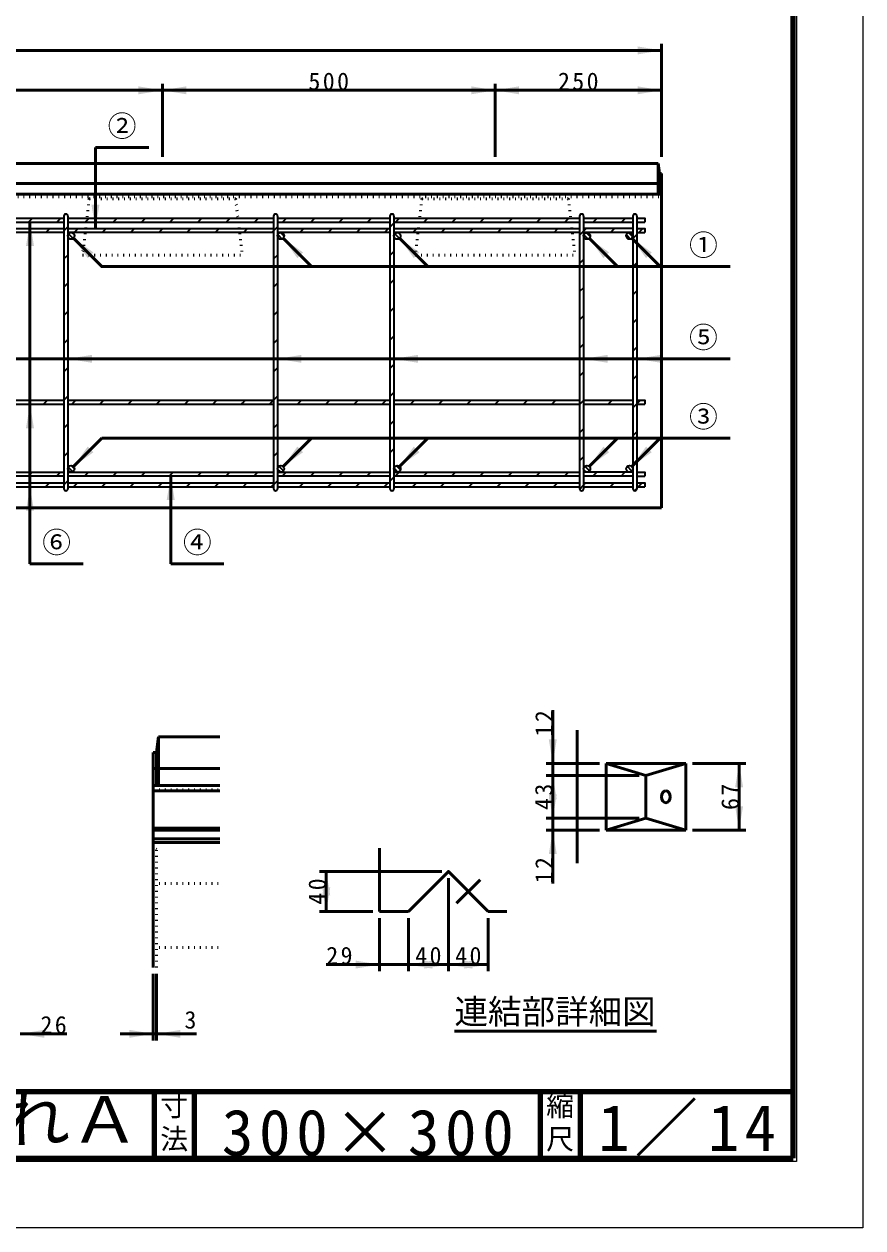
# Model space of a CAD drawing. Units: millimetres, scale not verified, with parts at other scales. Extents: x -2102 to 2102, y -1485 to 1485.
# Drawn here: x 842 to 2102, y -1485 to 325 of the extents above; entities that cross this region are included whole.
import ezdxf
from ezdxf.enums import TextEntityAlignment as Align

# ---------------------------------------------------------------- set-up
doc = ezdxf.new("R2010")
doc.units = ezdxf.units.MM
doc.header["$LTSCALE"] = 5
doc.linetypes.add('DOTTED', pattern=[1.75, 0.25, -1.5])
doc.linetypes.add('LONG_DASHED_DOTTED', pattern=[15.25, 12, -1.5, 0.25, -1.5])
doc.layers.add('0-0_V-nasSTD', color=7, linetype='Continuous', lineweight=35)
doc.layers.add('0-1_0', color=7, linetype='Continuous', lineweight=50)
doc.styles.add('ＭＳ ゴシック', font='')
doc.styles.get('ＭＳ ゴシック').set_extended_font_data('MS Gothic')

msp = doc.modelspace()

# ---------------------------------------------------------------- linework, layer by layer
at = {"layer": '0-0_V-nasSTD', "lineweight": 50}
for p, q in [((949.214, 139.521), (949.214, 17.521)), ((850.825, -486.479), (850.825, 27.521)), ((1273.787, -39.441), (1231.361, 2.985)), ((1448.787, -39.441), (1406.361, 2.985)), ((1733.787, -39.441), (1691.361, 2.985)), ((1797.787, -39.441), (1755.361, 2.985)), ((1902.825, -178.229), (799.825, -178.229)), ((958.787, -297.517), (916.361, -339.944)), ((1902.825, -297.517), (958.787, -297.517)), ((1273.787, -297.517), (1231.361, -339.944)), ((1448.787, -297.517), (1406.361, -339.944)), ((1733.787, -297.517), (1691.361, -339.944)), ((1797.787, -297.517), (1755.361, -339.944)), ((1062.325, -486.479), (1062.325, -354.479))]:
    msp.add_line(p, q, dxfattribs=at)
at = {"layer": '0-0_V-nasSTD'}
for p, q in [((901.825, 36.521), (901.825, -373.479)), ((907.825, 36.521), (907.825, -373.479)), ((1216.825, 36.521), (1216.825, -373.479)), ((1222.825, 36.521), (1222.825, -373.479)), ((1391.825, 36.521), (1391.825, -373.479)), ((1397.825, 36.521), (1397.825, -373.479)), ((1676.825, 36.521), (1676.825, -373.479)), ((1682.825, 36.521), (1682.825, -373.479)), ((1756.825, 36.521), (1756.825, -373.479)), ((1762.825, 36.521), (1762.825, -373.479)), ((799.825, 33.521), (901.825, 33.521)), ((799.825, 27.521), (901.825, 27.521)), ((848.685, 27.521), (854.685, 33.521)), ((891.111, 27.521), (897.111, 33.521)), ((907.825, 20.324), (901.825, 14.324)), ((907.825, 33.521), (1216.825, 33.521)), ((907.825, 27.521), (1216.825, 27.521)), ((933.538, 27.521), (939.538, 33.521)), ((975.964, 27.521), (981.964, 33.521)), ((1018.391, 27.521), (1024.391, 33.521)), ((1060.817, 27.521), (1066.817, 33.521)), ((1103.243, 27.521), (1109.243, 33.521)), ((1145.67, 27.521), (1151.67, 33.521)), ((1188.096, 27.521), (1194.096, 33.521)), ((1222.825, 20.324), (1216.825, 14.324)), ((1222.825, 33.521), (1391.825, 33.521)), ((1222.825, 27.521), (1391.825, 27.521)), ((1230.523, 27.521), (1236.523, 33.521)), ((1272.949, 27.521), (1278.949, 33.521)), ((1315.375, 27.521), (1321.375, 33.521)), ((1357.802, 27.521), (1363.802, 33.521)), ((1397.825, 25.618), (1391.825, 19.618)), ((1397.825, 33.521), (1676.825, 33.521)), ((1397.825, 27.521), (1676.825, 27.521)), ((1406.228, 33.521), (1400.228, 27.521)), ((1448.655, 33.521), (1442.655, 27.521)), ((1485.081, 27.521), (1491.081, 33.521)), ((1527.507, 27.521), (1533.507, 33.521)), ((1569.934, 27.521), (1575.934, 33.521)), ((1612.36, 27.521), (1618.36, 33.521)), ((1654.787, 27.521), (1660.787, 33.521)), ((1682.825, 33.521), (1756.825, 33.521)), ((1682.825, 27.521), (1756.825, 27.521)), ((1697.213, 27.521), (1703.213, 33.521)), ((1739.639, 27.521), (1745.639, 33.521)), ((1762.825, 27.521), (1774.825, 27.521)), ((799.825, 17.521), (901.825, 17.521)), ((901.825, 11.521), (799.825, 11.521)), ((874.611, 11.521), (880.611, 17.521)), ((907.825, 17.521), (1216.825, 17.521)), ((1216.825, 11.521), (907.825, 11.521)), ((908.913, 9.634), (915.939, 2.608)), ((914.329, 11.289), (917.594, 8.025)), ((923.038, 17.521), (917.038, 11.521)), ((959.464, 11.521), (965.464, 17.521)), ((1001.891, 11.521), (1007.891, 17.521)), ((1044.317, 11.521), (1050.317, 17.521)), ((1086.743, 11.521), (1092.743, 17.521)), ((1129.17, 11.521), (1135.17, 17.521)), ((1171.596, 11.521), (1177.596, 17.521)), ((1214.023, 11.521), (1216.825, 14.324)), ((1222.825, 17.521), (1391.825, 17.521)), ((1391.825, 11.521), (1222.825, 11.521)), ((1223.254, 8.547), (1229.852, 1.95)), ((1227.372, 11.5), (1232.805, 6.068)), ((1256.449, 11.521), (1262.449, 17.521)), ((1298.875, 11.521), (1304.875, 17.521)), ((1341.302, 11.521), (1347.302, 17.521)), ((1383.728, 11.521), (1389.728, 17.521)), ((1397.825, 17.521), (1676.825, 17.521)), ((1676.825, 11.521), (1397.825, 11.521)), ((1398.927, 9.651), (1405.956, 2.622)), ((1404.374, 11.275), (1407.58, 8.07)), ((1426.155, 11.521), (1432.155, 17.521)), ((1468.581, 11.521), (1474.581, 17.521)), ((1511.007, 11.521), (1517.007, 17.521)), ((1553.434, 11.521), (1559.434, 17.521)), ((1595.86, 11.521), (1601.86, 17.521)), ((1638.287, 11.521), (1644.287, 17.521)), ((1682.825, 13.633), (1676.825, 7.633)), ((1756.825, 17.521), (1682.825, 17.521)), ((1686.713, 17.521), (1682.825, 13.633)), ((1756.825, 11.521), (1682.825, 11.521)), ((1683.144, 8.277), (1689.582, 1.839)), ((1687.034, 11.458), (1692.762, 5.729)), ((1723.139, 11.521), (1729.139, 17.521)), ((1747.052, 8.008), (1753.313, 1.747)), ((1750.732, 11.4), (1756.704, 5.427)), ((1762.825, 8.78), (1756.825, 2.78)), ((1762.825, 11.521), (1774.825, 11.521)), ((1765.566, 11.521), (1771.566, 17.521)), ((1397.825, -16.808), (1391.825, -22.808)), ((907.825, -22.103), (901.825, -28.103)), ((1222.825, -22.103), (1216.825, -28.103)), ((1682.825, -28.793), (1676.825, -34.793)), ((1762.825, -33.646), (1756.825, -39.646)), ((907.825, -64.529), (901.825, -70.529)), ((1222.825, -64.529), (1216.825, -70.529)), ((1397.825, -59.235), (1391.825, -65.235)), ((1682.825, -71.22), (1676.825, -77.22)), ((1762.825, -76.072), (1756.825, -82.072)), ((907.825, -106.956), (901.825, -112.956)), ((1222.825, -106.956), (1216.825, -112.956)), ((1397.825, -101.661), (1391.825, -107.661)), ((1682.825, -113.646), (1676.825, -119.646)), ((1762.825, -118.499), (1756.825, -124.499)), ((1397.825, -144.088), (1391.825, -150.088)), ((907.825, -149.382), (901.825, -155.382)), ((1222.825, -149.382), (1216.825, -155.382)), ((1682.825, -156.072), (1676.825, -162.072)), ((1762.825, -160.925), (1756.825, -166.925)), ((907.825, -191.808), (901.825, -197.808)), ((1222.825, -191.808), (1216.825, -197.808)), ((1397.825, -186.514), (1391.825, -192.514)), ((1682.825, -198.499), (1676.825, -204.499)), ((1756.825, -209.352), (1762.825, -203.352)), ((907.825, -234.235), (901.825, -240.235)), ((1222.825, -234.235), (1216.825, -240.235)), ((1397.825, -228.94), (1391.825, -234.94)), ((799.825, -240.479), (901.825, -240.479)), ((799.825, -246.479), (901.825, -246.479)), ((871.17, -246.479), (877.17, -240.479)), ((907.825, -240.479), (1216.825, -240.479)), ((907.825, -246.479), (1216.825, -246.479)), ((919.596, -240.479), (913.596, -246.479)), ((956.023, -246.479), (962.023, -240.479)), ((998.449, -246.479), (1004.449, -240.479)), ((1040.875, -246.479), (1046.875, -240.479)), ((1083.302, -246.479), (1089.302, -240.479)), ((1125.728, -246.479), (1131.728, -240.479)), ((1168.155, -246.479), (1172.938, -241.696)), ((1174.155, -240.479), (1172.938, -241.696)), ((1210.581, -246.479), (1216.581, -240.479)), ((1222.825, -240.479), (1391.825, -240.479)), ((1222.825, -246.479), (1391.825, -246.479)), ((1253.007, -246.479), (1259.007, -240.479)), ((1295.434, -246.479), (1301.434, -240.479)), ((1337.86, -246.479), (1343.86, -240.479)), ((1380.287, -246.479), (1386.287, -240.479)), ((1397.825, -240.479), (1676.825, -240.479)), ((1397.825, -246.479), (1676.825, -246.479)), ((1428.713, -240.479), (1422.713, -246.479)), ((1465.139, -246.479), (1471.139, -240.479)), ((1507.566, -246.479), (1513.566, -240.479)), ((1549.992, -246.479), (1555.992, -240.479)), ((1592.419, -246.479), (1598.419, -240.479)), ((1634.845, -246.479), (1640.845, -240.479)), ((1676.825, -246.925), (1682.825, -240.925)), ((1682.825, -240.479), (1756.825, -240.479)), ((1682.825, -240.925), (1683.272, -240.479)), ((1682.825, -246.479), (1756.825, -246.479)), ((1719.698, -246.479), (1725.698, -240.479)), ((1756.825, -251.778), (1762.825, -245.778)), ((1762.825, -245.778), (1768.124, -240.479)), ((1762.825, -246.479), (1774.825, -246.479)), ((1397.825, -271.367), (1391.825, -277.367)), ((907.825, -276.661), (901.825, -282.661)), ((1222.825, -276.661), (1216.825, -282.661)), ((1676.825, -289.352), (1682.825, -283.352)), ((1756.825, -294.204), (1762.825, -288.204)), ((907.825, -319.088), (901.825, -325.088)), ((1222.825, -319.088), (1216.825, -325.088)), ((1397.825, -313.793), (1391.825, -319.793)), ((1676.825, -331.778), (1682.825, -325.778)), ((908.357, -341.236), (915.069, -347.948)), ((912.674, -338.482), (917.823, -343.631)), ((1224.81, -339.491), (1231.814, -346.495)), ((1397.866, -342.842), (1403.463, -348.438)), ((1400.943, -338.847), (1407.458, -345.362)), ((1684.599, -339.66), (1691.645, -346.706)), ((1748.408, -339.83), (1755.475, -346.897)), ((1756.825, -336.631), (1762.825, -330.631)), ((799.825, -348.479), (901.825, -348.479)), ((901.825, -354.479), (799.825, -354.479)), ((848.023, -354.479), (854.023, -348.479)), ((890.449, -354.479), (896.449, -348.479)), ((907.825, -361.514), (901.825, -367.514)), ((907.825, -348.479), (1216.825, -348.479)), ((1216.825, -354.479), (907.825, -354.479)), ((932.875, -354.479), (938.875, -348.479)), ((975.302, -354.479), (981.302, -348.479)), ((1017.728, -354.479), (1023.728, -348.479)), ((1060.155, -354.479), (1066.155, -348.479)), ((1102.581, -354.479), (1108.581, -348.479)), ((1145.007, -354.479), (1151.007, -348.479)), ((1187.434, -354.479), (1193.434, -348.479)), ((1222.825, -361.514), (1216.825, -367.514)), ((1222.825, -348.479), (1391.825, -348.479)), ((1391.825, -354.479), (1222.825, -354.479)), ((1222.987, -344.739), (1226.566, -348.318)), ((1229.86, -354.479), (1235.86, -348.479)), ((1272.287, -354.479), (1278.287, -348.479)), ((1314.713, -354.479), (1320.713, -348.479)), ((1357.139, -354.479), (1363.139, -348.479)), ((1397.825, -356.22), (1391.825, -362.22)), ((1397.825, -348.479), (1676.825, -348.479)), ((1676.825, -354.479), (1397.825, -354.479)), ((1399.566, -354.479), (1405.566, -348.479)), ((1441.992, -354.479), (1447.992, -348.479)), ((1484.419, -354.479), (1490.419, -348.479)), ((1526.845, -354.479), (1532.845, -348.479)), ((1569.272, -354.479), (1575.272, -348.479)), ((1611.698, -354.479), (1617.698, -348.479)), ((1654.124, -354.479), (1660.124, -348.479)), ((1756.825, -348.479), (1682.825, -348.479)), ((1756.825, -354.479), (1682.825, -354.479)), ((1683.17, -345.302), (1686.003, -348.135)), ((1696.551, -354.479), (1702.551, -348.479)), ((1738.977, -354.479), (1744.977, -348.479)), ((1747.508, -346.001), (1749.304, -347.797)), ((1762.825, -354.479), (1774.825, -354.479)), ((799.825, -364.479), (901.825, -364.479)), ((799.825, -370.479), (901.825, -370.479)), ((873.949, -370.479), (879.949, -364.479)), ((907.825, -364.479), (1216.825, -364.479)), ((907.825, -370.479), (1216.825, -370.479)), ((922.375, -364.479), (916.375, -370.479)), ((958.802, -370.479), (964.802, -364.479)), ((1001.228, -370.479), (1007.228, -364.479)), ((1043.655, -370.479), (1049.655, -364.479)), ((1086.081, -370.479), (1092.081, -364.479)), ((1128.507, -370.479), (1134.507, -364.479)), ((1170.934, -370.479), (1176.934, -364.479)), ((1213.36, -370.479), (1216.825, -367.014)), ((1222.825, -364.479), (1391.825, -364.479)), ((1222.825, -370.479), (1391.825, -370.479)), ((1261.787, -364.479), (1255.787, -370.479)), ((1304.213, -364.479), (1298.213, -370.479)), ((1340.639, -370.479), (1346.639, -364.479)), ((1383.066, -370.479), (1389.066, -364.479)), ((1397.825, -364.479), (1676.825, -364.479)), ((1397.825, -370.479), (1676.825, -370.479)), ((1425.492, -370.479), (1431.492, -364.479)), ((1467.919, -370.479), (1473.919, -364.479)), ((1510.345, -370.479), (1516.345, -364.479)), ((1552.772, -370.479), (1558.772, -364.479)), ((1595.198, -370.479), (1601.198, -364.479)), ((1637.624, -370.479), (1643.624, -364.479)), ((1676.897, -374.132), (1682.825, -368.204)), ((1682.825, -364.479), (1756.825, -364.479)), ((1682.825, -367.704), (1686.051, -364.479)), ((1682.825, -370.479), (1756.825, -370.479)), ((1722.477, -370.479), (1728.477, -364.479)), ((1759.43, -376.453), (1762.825, -373.057)), ((1762.825, -370.479), (1774.825, -370.479)), ((1764.904, -370.479), (1770.904, -364.479))]:
    msp.add_line(p, q, dxfattribs=at)
at = {"layer": '0-0_V-nasSTD', "lineweight": 100}
for p, q in [((1037.5, -1280), (1037.5, -1380)), ((1097.5, -1280), (1097.5, -1380)), ((1617.5, -1280), (1617.5, -1380)), ((1677.5, -1280), (1677.5, -1380)), ((-1997.5, -1380), (1997.5, -1380))]:
    msp.add_line(p, q, dxfattribs=at)
at = {"layer": '0-0_V-nasSTD', "lineweight": 18}
for points in [[(-2102.5, -1485), (-2102.5, 1485), (2102.5, 1485), (2102.5, -1485)], [(-2002.5, -1385), (-2002.5, 1385), (2002.5, 1385), (2002.5, -1385)]]:
    msp.add_lwpolyline(points, close=True, dxfattribs=at)
at = {"layer": '0-0_V-nasSTD', "lineweight": 100}
msp.add_lwpolyline([(1997.5, -1380), (1997.5, 1380), (-1997.5, 1380)], dxfattribs=at)
at = {"layer": '0-0_V-nasSTD'}
for points in [[(1762.825, 33.521), (1774.825, 33.521), (1774.825, 27.521)], [(1762.825, 17.521), (1774.825, 17.521), (1774.825, 11.521)], [(1762.825, -240.479), (1774.825, -240.479), (1774.825, -246.479)], [(1762.825, -348.479), (1774.825, -348.479), (1774.825, -354.479)], [(1762.825, -364.479), (1774.825, -364.479), (1774.825, -370.479)]]:
    msp.add_lwpolyline(points, dxfattribs=at)
at = {"layer": '0-0_V-nasSTD', "lineweight": 50}
msp.add_lwpolyline([(1902.825, -39.441), (958.787, -39.441), (916.361, 2.985)], dxfattribs=at)
at = {"layer": '0-0_V-nasSTD'}
for centre in [(912.825, 6.521), (1227.825, 6.521), (1402.825, 6.521), (1687.825, 6.521), (1751.825, 6.521), (912.825, -343.479), (1227.825, -343.479), (1402.825, -343.479), (1687.825, -343.479), (1751.825, -343.479)]:
    msp.add_circle(centre, 5, dxfattribs=at)
for centre, start, end in [((904.825, 36.521), 0, 180), ((1219.825, 36.521), 0, 180), ((1394.825, 36.521), 0, 180), ((1679.825, 36.521), 0, 180), ((1759.825, 36.521), 0, 180), ((904.825, -373.479), 180, 0), ((1219.825, -373.479), 180, 0), ((1394.825, -373.479), 180, 0), ((1679.825, -373.479), 180, 0), ((1759.825, -373.479), 180, 0)]:
    msp.add_arc(centre, 3, start, end, dxfattribs=at)
for points in [[(1763.825, 279.521), (1763.825, 291.521), (1799.825, 285.521)], [(1013.825, 219.521), (1013.825, 231.521), (1049.825, 225.521)], [(1049.825, 225.521), (1085.825, 219.521), (1085.825, 231.521)], [(1513.825, 219.521), (1513.825, 231.521), (1549.825, 225.521)], [(1549.825, 225.521), (1585.825, 219.521), (1585.825, 231.521)], [(1763.825, 219.521), (1763.825, 231.521), (1799.825, 225.521)], [(943.214, 53.521), (949.214, 17.521), (955.214, 53.521)], [(844.825, -8.479), (850.825, 27.521), (856.825, -8.479)], [(916.361, 2.985), (937.574, -26.713), (946.06, -18.228)], [(1231.361, 2.985), (1252.574, -26.713), (1261.06, -18.228)], [(1406.361, 2.985), (1427.574, -26.713), (1436.06, -18.228)], [(1691.361, 2.985), (1712.574, -26.713), (1721.06, -18.228)], [(1755.361, 2.985), (1776.574, -26.713), (1785.06, -18.228)], [(907.825, -178.229), (943.825, -184.229), (943.825, -172.229)], [(1222.825, -178.229), (1258.825, -184.229), (1258.825, -172.229)], [(1397.825, -178.229), (1433.825, -184.229), (1433.825, -172.229)], [(1682.825, -178.229), (1718.825, -184.229), (1718.825, -172.229)], [(1762.825, -178.229), (1798.825, -184.229), (1798.825, -172.229)], [(844.825, -282.479), (850.825, -246.479), (856.825, -282.479)], [(916.361, -339.944), (937.574, -310.245), (946.06, -318.731)], [(1231.361, -339.944), (1252.574, -310.245), (1261.06, -318.731)], [(1406.361, -339.944), (1427.574, -310.245), (1436.06, -318.731)], [(1691.361, -339.944), (1712.574, -310.245), (1721.06, -318.731)], [(1755.361, -339.944), (1776.574, -310.245), (1785.06, -318.731)], [(1056.325, -390.479), (1062.325, -354.479), (1068.325, -390.479)], [(844.825, -406.479), (850.825, -370.479), (856.825, -406.479)], [(1630.444, -750.498), (1636.444, -786.498), (1642.444, -750.498)], [(1910.444, -822.498), (1916.444, -786.498), (1922.444, -822.498)], [(1630.444, -840.498), (1636.444, -804.498), (1642.444, -840.498)], [(1630.444, -832.998), (1636.444, -868.998), (1642.444, -832.998)], [(1910.444, -850.998), (1916.444, -886.998), (1922.444, -850.998)], [(1630.444, -922.998), (1636.444, -886.998), (1642.444, -922.998)], [(1290.025, -985.071), (1296.025, -949.071), (1302.025, -985.071)], [(1290.025, -973.071), (1296.025, -1009.071), (1302.025, -973.071)], [(1340.025, -1095.071), (1340.025, -1083.071), (1376.025, -1089.071)], [(1419.525, -1089.071), (1455.525, -1095.071), (1455.525, -1083.071)], [(1443.525, -1095.071), (1443.525, -1083.071), (1479.525, -1089.071)], [(1479.525, -1089.071), (1515.525, -1095.071), (1515.525, -1083.071)], [(1503.525, -1095.071), (1503.525, -1083.071), (1539.525, -1089.071)], [(836.134, -1193.176), (872.134, -1199.176), (872.134, -1187.176)], [(1000.134, -1199.176), (1000.134, -1187.176), (1036.134, -1193.176)], [(1040.934, -1193.176), (1076.934, -1199.176), (1076.934, -1187.176)]]:
    msp.add_solid(points, dxfattribs=at)
at = {"layer": '0-1_0'}
for p, q in [((1799.825, 125.521), (1799.825, 295.521)), ((-200.175, 285.521), (1799.825, 285.521)), ((1049.825, 125.521), (1049.825, 235.521)), ((1549.825, 125.521), (1549.825, 235.521)), ((549.825, 225.521), (1049.825, 225.521)), ((1049.825, 225.521), (1549.825, 225.521)), ((1549.825, 225.521), (1799.825, 225.521)), ((949.214, 139.521), (1029.214, 139.521)), ((-195.175, 115.521), (1794.825, 115.521)), ((1794.825, 115.521), (1794.825, 69.521)), ((1794.825, 115.521), (1796.825, 100.521)), ((1799.825, 100.521), (1799.825, -402.479)), ((-200.175, 85.521), (1799.825, 85.521)), ((-200.175, 69.521), (1799.825, 69.521)), ((-200.175, -402.479), (1799.825, -402.479)), ((850.825, -486.479), (930.825, -486.479)), ((1062.325, -486.479), (1142.325, -486.479)), ((1636.444, -706.498), (1636.444, -786.498)), ((1672.944, -736.748), (1672.944, -936.748)), ((1044.134, -746.376), (1040.934, -770.376)), ((1044.134, -746.376), (1044.134, -819.976)), ((1044.134, -746.376), (1136.134, -746.376)), ((1036.134, -1093.176), (1036.134, -770.376)), ((1036.134, -794.376), (1136.134, -794.376)), ((1706.444, -786.498), (1626.444, -786.498)), ((1636.444, -804.498), (1636.444, -786.498)), ((1716.444, -786.498), (1716.444, -886.998)), ((1716.444, -786.498), (1836.444, -786.498)), ((1836.444, -786.498), (1836.444, -886.998)), ((1846.444, -786.498), (1926.444, -786.498)), ((1916.444, -886.998), (1916.444, -786.498)), ((1766.444, -804.498), (1626.444, -804.498)), ((1636.444, -868.998), (1636.444, -804.498)), ((1776.444, -804.498), (1776.444, -868.998)), ((1036.134, -819.976), (1136.134, -819.976)), ((1036.134, -827.976), (1136.134, -827.976)), ((1036.134, -883.952), (1136.134, -883.952)), ((1766.444, -868.998), (1626.444, -868.998)), ((1636.444, -886.998), (1636.444, -868.998)), ((1036.134, -887.176), (1136.134, -887.176)), ((1036.134, -899.976), (1136.134, -899.976)), ((1706.444, -886.998), (1626.444, -886.998)), ((1636.444, -966.998), (1636.444, -886.998)), ((1716.444, -886.998), (1836.444, -886.998)), ((1846.444, -886.998), (1926.444, -886.998)), ((1036.134, -905.349), (1136.134, -905.349)), ((1376.025, -914.071), (1376.025, -1009.071)), ((1469.525, -949.071), (1286.025, -949.071)), ((1296.025, -1009.071), (1296.025, -949.071)), ((1479.525, -959.071), (1479.525, -1099.071)), ((1366.025, -1009.071), (1286.025, -1009.071)), ((1376.025, -1009.071), (1419.525, -1009.071)), ((1539.525, -1009.071), (1567.525, -1009.071)), ((1376.025, -1019.071), (1376.025, -1099.071)), ((1419.525, -1019.071), (1419.525, -1099.071)), ((1539.525, -1019.071), (1539.525, -1099.071)), ((1036.134, -1103.176), (1036.134, -1203.176)), ((1040.934, -1103.176), (1040.934, -1203.176)), ((1296.025, -1089.071), (1376.025, -1089.071)), ((1376.025, -1089.071), (1419.525, -1089.071)), ((906.134, -1193.176), (836.134, -1193.176)), ((986.134, -1193.176), (1036.134, -1193.176)), ((1036.134, -1193.176), (1040.934, -1193.176)), ((1100.934, -1193.176), (1040.934, -1193.176)), ((1488.687, -1189.314), (1792.095, -1189.314))]:
    msp.add_line(p, q, dxfattribs=at)
at = {"layer": '0-1_0', "linetype": 'DOTTED'}
for p, q in [((-200.175, 65.521), (1799.825, 65.521)), ((939.825, 62.521), (929.825, -22.479)), ((939.825, 62.521), (936.825, 65.521)), ((1159.825, 62.521), (1162.825, 65.521)), ((1439.825, 62.521), (1429.825, -22.479)), ((1439.825, 62.521), (1436.825, 65.521)), ((1659.825, 62.521), (1662.825, 65.521)), ((929.825, -22.479), (1169.825, -22.479)), ((1429.825, -22.479), (1669.825, -22.479)), ((1036.134, -826.376), (1136.134, -826.376)), ((1040.934, -915.976), (1036.134, -912.776)), ((1040.934, -1093.176), (1040.934, -915.976)), ((1036.134, -951.176), (1040.934, -947.976)), ((1036.134, -967.176), (1136.134, -967.176)), ((1036.134, -1063.176), (1136.134, -1063.176))]:
    msp.add_line(p, q, dxfattribs=at)
at = {"layer": '0-1_0', "linetype": 'LONG_DASHED_DOTTED'}
msp.add_line((1491.847, -996.748), (1527.203, -961.393), dxfattribs=at)
at = {"layer": '0-1_0', "lineweight": 100}
msp.add_line((-1997.5, -1280), (1997.5, -1280), dxfattribs=at)
at = {"layer": '0-1_0'}
for points in [[(1799.825, 100.521), (1796.825, 100.521), (1796.825, 69.521)], [(1036.134, -770.376), (1040.934, -770.376), (1040.934, -819.976)], [(1716.444, -786.498), (1776.444, -804.498), (1836.444, -786.498)], [(1716.444, -886.998), (1776.444, -868.998), (1836.444, -886.998)], [(1419.525, -1009.071), (1479.525, -949.071), (1539.525, -1009.071)], [(1419.525, -1089.071), (1479.525, -1089.071), (1539.525, -1089.071)]]:
    msp.add_lwpolyline(points, dxfattribs=at)
at = {"layer": '0-1_0', "linetype": 'DOTTED'}
for points in [[(939.825, 62.521), (1159.825, 62.521), (1169.825, -22.479)], [(1439.825, 62.521), (1659.825, 62.521), (1669.825, -22.479)]]:
    msp.add_lwpolyline(points, dxfattribs=at)
at = {"layer": '0-1_0'}
msp.add_ellipse((1806.444, -836.748), major_axis=(0, 9), ratio=0.707107, dxfattribs=at)

# ---------------------------------------------------------------- texts
at = {"layer": '0-0_V-nasSTD', "style": 'ＭＳ ゴシック'}
for s, height, p in [('②', 31.67, (967.614, 146.521)), ('①', 31.67, (1841.225, -32.441)), ('⑤', 31.67, (1841.225, -171.229)), ('③', 31.67, (1841.225, -290.517)), ('⑥', 31.67, (869.225, -479.479)), ('④', 31.67, (1080.725, -479.479)), ('連結部詳細図', 36.95, (1488.687, -1189.314)), ('3', 26.39, (1082.934, -1193.176)), ('寸', 30.79, (1046.482, -1326.001)), ('縮', 30.79, (1626.482, -1326.001)), ('法', 30.79, (1046.476, -1375.99)), ('尺', 30.79, (1626.476, -1375.99))]:
    msp.add_text(s, height=height, dxfattribs=at).set_placement(p, align=Align.BOTTOM_LEFT)
at = {"layer": '0-0_V-nasSTD', "style": 'ＭＳ ゴシック', "width": 1.1}
msp.add_text('ユニロードⅡ Ｌ乗入れＡ', height=69.65, dxfattribs=at).set_placement((-186.018, -1377.53), align=Align.BOTTOM_LEFT)
at = {"layer": '0-0_V-nasSTD', "attachment_point": 7, "style": 'ＭＳ ゴシック'}
for s, insert, char_height in [('\\T1.2;500', (1269.225, 225.521), 26.39), ('\\T1.2;250', (1644.225, 225.521), 26.39), ('\\T1.2;29', (1296.025, -1089.071), 26.39), ('\\T1.2;40', (1429.725, -1089.071), 26.39), ('\\T1.2;40', (1489.725, -1089.071), 26.39), ('\\T1.2;26', (866.534, -1193.176), 26.39), ('\\T1.16;1／14', (1704.533, -1377.418), 69.65), ('\\T1.18;300×300', (1139.081, -1377.492), 69.65)]:
    msp.add_mtext(s, dxfattribs=dict(at, insert=insert, char_height=char_height))
at = {"layer": '0-0_V-nasSTD', "char_height": 26.39, "attachment_point": 7, "rotation": 90, "style": 'ＭＳ ゴシック'}
for s, insert in [('\\T1.2;12', (1636.444, -746.098)), ('\\T1.2;43', (1636.444, -856.548)), ('\\T1.2;67', (1916.444, -856.548)), ('\\T1.2;12', (1636.444, -966.998)), ('\\T1.2;40', (1296.025, -998.871))]:
    msp.add_mtext(s, dxfattribs=dict(at, insert=insert))

doc.saveas('drawing.dxf')
